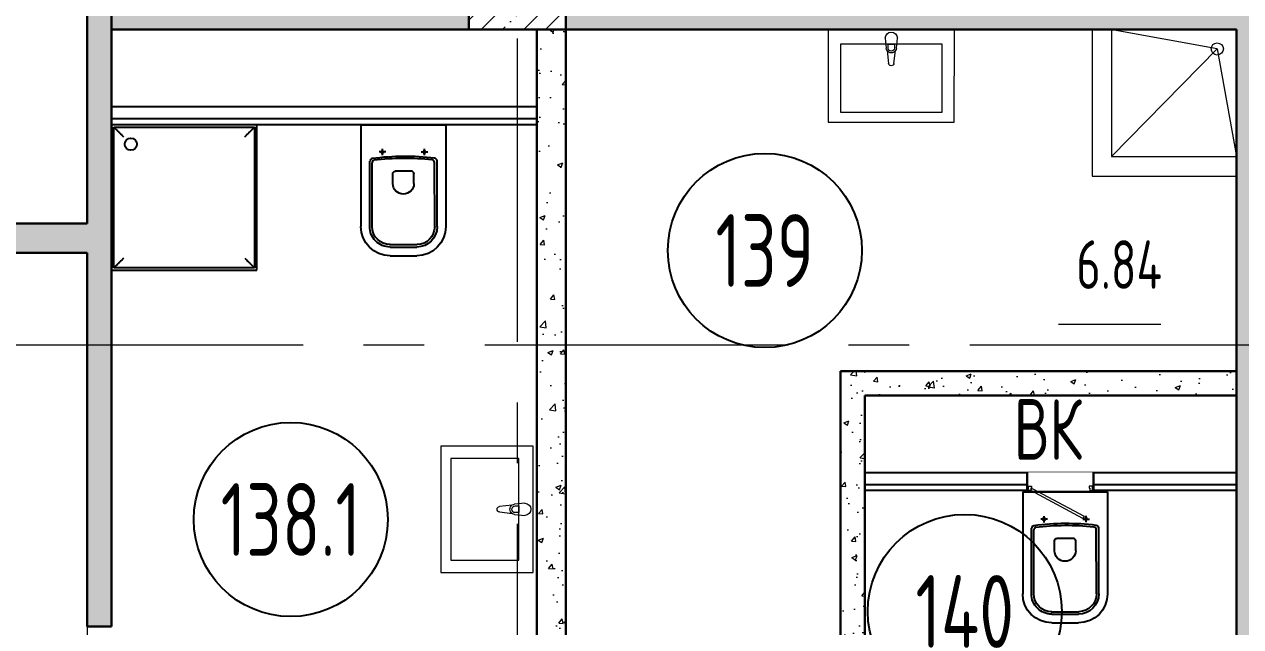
# Model space of a CAD drawing. Header units: millimetres. Extents: x -265044 to 366616, y 0 to 292181.
# Drawn here: x -208267 to -203251, y 97940 to 100422 of the extents above; entities that cross this region are included whole.
import ezdxf
from ezdxf import colors
from ezdxf.entities.mleader import LeaderData, LeaderLine
from ezdxf.enums import TextEntityAlignment as Align
from ezdxf.math import Vec2, Vec3

# ---------------------------------------------------------------- set-up
doc = ezdxf.new("R2010")
doc.units = ezdxf.units.MM
doc.header["$MEASUREMENT"] = 0
doc.set_wipeout_variables(frame=1)
doc.linetypes.add('ADSK_Штриховая_ш2 п1', pattern=[3, 2, -1])
doc.linetypes.add('CENTER', pattern=[2, 1.25, -0.25, 0.25, -0.25])
doc.layers.get('0').update_dxf_attribs({"color": 250, "lineweight": 9})
for name, color, linetype, lineweight in [('АР_Двери', 5, 'Continuous', 18), ('АР_Колонны', 5, 'Continuous', 30), ('АР_Колонны Штрих', 250, 'Continuous', 5), ('АР_Маркер экспликации', 239, 'Continuous', 13), ('АР_Номер помещения', 1, 'Continuous', 25), ('АР_Оси', 193, 'Continuous', 9), ('АР_Отметки', 250, 'Continuous', 15), ('АР_Перегородки газоблок', 165, 'Continuous', 30), ('АР_Перегородки газоблок_Штрих', 165, 'Continuous', 5), ('АР_Помещения_площадь', 19, 'Continuous', 9), ('АР_тонкая линия', 250, 'Continuous', 0)]:
    doc.layers.add(name, color=color, linetype=linetype, lineweight=lineweight)
doc.layers.add('АР_Отверстия', color=251, linetype='Continuous')
doc.layers.add('ТХ_сантехника', color=253, linetype='Continuous')
doc.styles.add('ICOCPEUR', font='isocpeur.ttf')
doc.styles.add('ISOCPEUR', font='isocpeur.ttf', dxfattribs={"width": 0.7})
doc.styles.get("Standard").update_dxf_attribs({"font": 'isocpeur.ttf'})
pattern_1 = [(50, (0, 0), (215.17805, -18.82564), [22.5, -247.5]), (355, (0, 0), (-41.6254, 225.65764), [18, -198]), (100.45144, (17.93, -1.57), (173.55265, 206.832), [19.12206, -210.34263]), (46.1842, (0, 60), (320.1724, -49.65578), [33.75, -371.25]), (96.63564, (26.68, 55.86), (280.3986, 292.2356), [28.6831, -315.51413]), (351.18416, (0, 60), (280.3986, 292.2356), [27, -297]), (21, (30, 45), (179.07212, -120.78567), [22.5, -247.5]), (326, (30, 45), (72.9946, 217.54501), [18, -198]), (71.45144, (44.92, 34.93), (252.06671, 96.75935), [19.12206, -210.34263]), (37.5, (0, 0), (3.647957, 99.868156), [0, -195.6, 0, -201, 0, -198.75]), (7.5, (0, 0), (78.92086, 118.323514), [0, -114.6, 0, -191.1, 0, -75.75]), (327.5, (-66.9, 0), (160.14673, -6.766462), [0, -75, 0, -234, 0, -310.5]), (317.5, (-96.9, 0), (174.95585, 30.031495), [0, -97.5, 0, -155.4, 0, -220.5])]

# ---------------------------------------------------------------- blocks, each defined once
blk = doc.blocks.new('*U64')
at = {"layer": 'АР_Номер помещения', "color": 8}
blk.add_circle((-4760.8, 4715.8), 400, dxfattribs=at)
at = {"layer": 'АР_Помещения_площадь', "color": 8}
blk.add_line((-3127.9, 4411.2), (-3550.2, 4411.2), dxfattribs=at)
at = {"color": 8, "style": 'ISOCPEUR', "width": 0.7, "flags": 1}
blk.add_attdef('КАТЕГОРИЯ', (-499.2, -2092.2), '', height=250, dxfattribs=at)
at = {"layer": 'АР_Номер помещения', "color": 8, "style": 'ISOCPEUR', "width": 0.7}
blk.add_attdef('НОМЕР_ПОМЕЩЕНИЯ', text='', height=300, dxfattribs=at).set_placement((-4760.8, 4715.8), align=Align.MIDDLE_CENTER)
at = {"layer": 'АР_Помещения_площадь', "color": 8, "style": 'ISOCPEUR', "width": 0.7}
blk.add_attdef('ПЛОЩАДЬ_ПОМЕЩЕНИЯ', text='', height=200, dxfattribs=at).set_placement((-3123, 4657.7), align=Align.MIDDLE_RIGHT)
at = {"layer": 'АР_Помещения_площадь', "color": 8, "lineweight": 30, "width": 0.7, "flags": 104}
blk.add_attdef('ИМЯ_ПОМЕЩЕНИЯ', text='', height=100, dxfattribs=at).set_placement((157.6, 1217.1), align=Align.MIDDLE_CENTER)
blk = doc.blocks.new('*U65')
at = {"layer": 'АР_Номер помещения', "color": 8}
blk.add_circle((-17443.1, 2016.6), 400, dxfattribs=at)
at = {"layer": 'АР_Помещения_площадь', "color": 8}
blk.add_line((-16422, 745.9), (-16844.3, 745.9), dxfattribs=at)
at = {"color": 8, "style": 'ISOCPEUR', "width": 0.7, "flags": 1}
blk.add_attdef('КАТЕГОРИЯ', (-499.2, -2092.2), '', height=250, dxfattribs=at)
at = {"layer": 'АР_Номер помещения', "color": 8, "style": 'ISOCPEUR', "width": 0.7}
blk.add_attdef('НОМЕР_ПОМЕЩЕНИЯ', text='', height=300, dxfattribs=at).set_placement((-17443.1, 2016.6), align=Align.MIDDLE_CENTER)
at = {"layer": 'АР_Помещения_площадь', "color": 8, "lineweight": 30, "width": 0.7, "flags": 104}
blk.add_attdef('ИМЯ_ПОМЕЩЕНИЯ', text='', height=100, dxfattribs=at).set_placement((157.6, 1217.1), align=Align.MIDDLE_CENTER)
at = {"layer": 'АР_Помещения_площадь', "color": 8, "style": 'ISOCPEUR', "width": 0.7}
blk.add_attdef('ПЛОЩАДЬ_ПОМЕЩЕНИЯ', text='', height=200, dxfattribs=at).set_placement((-16417.1, 992.4), align=Align.MIDDLE_RIGHT)
blk = doc.blocks.new('Из_буфера30949')
at = {"color": 8}
for p, q in [((-600, 0), (-600, 600)), ((-600, 600), (0, 600)), ((-590, 590), (-590, 10)), ((-10, 590), (-590, 590)), ((-10, 10), (-10, 590)), ((0, 600), (0, 0)), ((0, 0), (-600, 0)), ((-590, 10), (-10, 10))]:
    blk.add_line(p, q, dxfattribs=at)
for start, end in [(90, 270), (270, 90)]:
    blk.add_arc((-80, 80), 25, start, end, dxfattribs=at)
for points, knots in [([(-550, 550), (-553.5, 553.6), (-558.7, 558.7), (-565.4, 565.3), (-569.3, 569.3), (-572.2, 572.2), (-575.1, 575.1), (-577.7, 577.7), (-580.1, 580.1), (-582.3, 582.3), (-584.7, 584.7), (-587.1, 587.1), (-589.3, 589.3), (-590, 590), (-590, 590)], [0, 0, 0, 0, 0.166667, 0.25, 0.333333, 0.375, 0.416667, 0.5, 0.541667, 0.583333, 0.666667, 0.75, 0.833333, 1, 1, 1, 1]), ([(-50, 550), (-46.4, 553.5), (-41.3, 558.7), (-34.7, 565.4), (-30.7, 569.3), (-27.8, 572.2), (-24.9, 575.1), (-22.3, 577.7), (-19.9, 580.1), (-17.7, 582.3), (-15.3, 584.7), (-12.9, 587.1), (-10.7, 589.3), (-10, 590), (-10, 590)], [0, 0, 0, 0, 0.166667, 0.25, 0.333333, 0.375, 0.416667, 0.5, 0.541667, 0.583333, 0.666667, 0.75, 0.833333, 1, 1, 1, 1]), ([(-550, 50), (-553.6, 46.5), (-558.7, 41.3), (-565.3, 34.6), (-569.3, 30.7), (-572.2, 27.8), (-575.1, 24.9), (-577.7, 22.3), (-580.1, 19.9), (-582.3, 17.7), (-584.7, 15.3), (-587.1, 12.9), (-589.3, 10.7), (-590, 10), (-590, 10)], [0, 0, 0, 0, 0.166667, 0.25, 0.333333, 0.375, 0.416667, 0.5, 0.541667, 0.583333, 0.666667, 0.75, 0.833333, 1, 1, 1, 1]), ([(-10, 10), (-10, 10), (-10.7, 10.7), (-12.9, 12.9), (-15.3, 15.3), (-17.7, 17.7), (-19.9, 19.9), (-22.3, 22.3), (-24.9, 24.9), (-27.8, 27.8), (-30.7, 30.7), (-34.6, 34.7), (-41.3, 41.3), (-46.5, 46.4), (-50, 50)], [-1, -1, -1, -1, -0.833333, -0.75, -0.666667, -0.583333, -0.541667, -0.5, -0.416667, -0.375, -0.333333, -0.25, -0.166667, 0, 0, 0, 0])]:
    blk.add_open_spline(points, degree=3, knots=knots, dxfattribs=at)
blk = doc.blocks.new('унитаз поликлиники')
at = {"color": 8}
for p, q in [((0, 175), (0, -175)), ((0, 175), (420, 175)), ((420, 138.7), (149.6, 138.7)), ((420, 129), (156.8, 128.7)), ((125.6, 86.7), (99.5, 86.7)), ((112.4, 73.1), (112.4, 100.2)), ((494, 57.1), (494, -57.1)), ((504, 55), (504, -55)), ((540, 55), (540, -55)), ((191.9, -33.7), (191.9, 33.7)), ((242.4, 43.7), (201.9, 43.7)), ((242.4, -43.7), (201.9, -43.7)), ((125.5, -86.5), (99.4, -86.5)), ((112.3, -73), (112.3, -100.1)), ((420, -139), (147.9, -138.7)), ((420, -129), (155.2, -128.7)), ((0, -175), (420, -175))]:
    blk.add_line(p, q, dxfattribs=at)
for centre, radius, start, end in [((420, 55), 120, 0, 90), ((420.5, 55.2), 83.5, 359.8619, 90.3335), ((420, 55), 74, 0, 90), ((242.4, 0), 43.7, 270, 90), ((420, -55), 120, 270, 0), ((420, -55), 84, 270, 0), ((420, -55), 74, 270, 358.4018)]:
    blk.add_arc(centre, radius, start, end, dxfattribs=at)
at = {"color": 8, "extrusion": (0, 0, -1)}
for centre, major_axis, ratio, start_param, end_param in [((1158.1, 0), (-731, -726.4), 0.993775, 0.659849, 0.910919), ((984.1, 0), (-23.4, -941.4), 0.89728, 1.422258, 1.677847), ((149.5, 127.3), (-5.6, -10.5), 0.821373, 1.269211, 2.570669), ((154.4, 119.8), (-5.61, -7.72), 0.798093, 1.232924, 2.686723), ((112.4, 86.8), (3.55, 3.55), 1, 5.504025, 11.78721), ((201.9, -33.5), (4.12, -9.49), 0.964797, 0.42926, 1.943413), ((147.9, -127.5), (5.4, -10.4), 0.836443, 0.56114, 1.877577), ((155.2, -117.5), (5.3, -10.4), 0.842984, 0.549902, 1.8819)]:
    blk.add_ellipse(centre, major_axis=major_axis, ratio=ratio, start_param=start_param, end_param=end_param, dxfattribs=at)
at = {"color": 8}
for centre, major_axis, ratio, start_param, end_param in [((201.9, 33.5), (4.12, 9.49), 0.964797, 0.42926, 1.943413), ((112.3, -86.6), (3.54, -3.55), 1, 5.504025, 11.78721)]:
    blk.add_ellipse(centre, major_axis=major_axis, ratio=ratio, start_param=start_param, end_param=end_param, dxfattribs=at)
blk = doc.blocks.new('Из_буфера27431')
at = {"color": 8, "linetype": 'Continuous', "lineweight": 5}
for p, q in [((-138.5, 11.1), (-85.6, 17.7)), ((-138.5, 11.1), (-85.6, 17.7)), ((-76.1, 21), (-34.1, 25)), ((-76.1, 21), (-34.1, 25)), ((-59, 13.6), (-73.9, 13.6)), ((-59, 13.6), (-73.9, 13.6)), ((-59, -13.6), (-59, 13.6)), ((-59, -13.6), (-59, 13.6)), ((-85.6, -17.7), (-138.5, -11.1)), ((-85.6, -17.7), (-138.5, -11.1)), ((-34.1, -25), (-76.1, -21)), ((-34.1, -25), (-76.1, -21)), ((-73.9, -13.6), (-59, -13.6)), ((-73.9, -13.6), (-59, -13.6))]:
    blk.add_line(p, q, dxfattribs=at)
for points in [[(0, -260), (-380, -260), (-380, 260), (0, 260)], [(-59, -210), (-339.1, -210), (-339.1, 210), (-59, 210)], [(-59, -210), (-339.1, -210), (-339.1, 210), (-59, 210)]]:
    blk.add_lwpolyline(points, close=True, dxfattribs=at)
for centre, radius, start, end in [((-137.1, 0), 11.2, 97.1389, 262.8611), ((-137.1, 0), 11.2, 97.1389, 262.8611), ((-74.2, 0), 21.1, 122.771, 237.229), ((-74.2, 0), 21.1, 122.771, 237.229), ((-73.9, 0), 13.6, 90, 270), ((-73.9, 0), 13.6, 90, 270), ((-74.2, 0), 21.1, 95.1696, 122.771), ((-74.2, 0), 21.1, 95.1696, 122.771), ((-34.1, 0), 25, 270, 90), ((-34.1, 0), 25, 270, 90), ((-74.2, 0), 21.1, 237.229, 264.8304), ((-74.2, 0), 21.1, 237.229, 264.8304)]:
    blk.add_arc(centre, radius, start, end, dxfattribs=at)
blk = doc.blocks.new('_DotSmall')
at = {"color": 8, "linetype": 'ByBlock', "const_width": 0.5}
blk.add_lwpolyline([(-0.0625, 0, 1), (0.0625, 0, 1)], format="xyb", close=True, dxfattribs=at)
blk = doc.blocks.new('*U1240')
at = {"layer": 'АР_Номер помещения', "color": 8}
blk.add_circle((-7173.5, -4284.1), 400, dxfattribs=at)
at = {"layer": 'АР_Помещения_площадь', "color": 8}
blk.add_line((-6424.2, -6079.7), (-6846.6, -6079.7), dxfattribs=at)
at = {"color": 8, "style": 'ISOCPEUR', "width": 0.7, "flags": 1}
blk.add_attdef('КАТЕГОРИЯ', (-499.2, -2092.2), '', height=250, dxfattribs=at)
at = {"layer": 'АР_Номер помещения', "color": 8, "style": 'ISOCPEUR', "width": 0.7}
blk.add_attdef('НОМЕР_ПОМЕЩЕНИЯ', text='', height=300, dxfattribs=at).set_placement((-7173.5, -4284.1), align=Align.MIDDLE_CENTER)
at = {"layer": 'АР_Помещения_площадь', "color": 8, "lineweight": 30, "width": 0.7, "flags": 104}
blk.add_attdef('ИМЯ_ПОМЕЩЕНИЯ', text='', height=100, dxfattribs=at).set_placement((157.6, 1217.1), align=Align.MIDDLE_CENTER)
at = {"layer": 'АР_Помещения_площадь', "color": 8, "style": 'ISOCPEUR', "width": 0.7}
blk.add_attdef('ПЛОЩАДЬ_ПОМЕЩЕНИЯ', text='', height=200, dxfattribs=at).set_placement((-6419.3, -5833.2), align=Align.MIDDLE_RIGHT)
blk = doc.blocks.new('A$Ccdc9daad')
at = {"layer": 'ТХ_сантехника', "color": 8, "lineweight": 13, "ltscale": 500}
for p, q in [((-79.4, -80.5), (-519.4, 0)), ((-515.9, -524.1), (-79.4, -80.5)), ((-79.4, -80.5), (0, -524.1))]:
    blk.add_line(p, q, dxfattribs=at)
for points in [[(-595.9, -604.1), (0, -604.1), (0, 0), (-595.9, 0)], [(-515.9, -524.1), (0, -524.1), (0, 0), (-515.9, 0)]]:
    blk.add_lwpolyline(points, close=True, dxfattribs=at)
blk.add_circle((-79.4, -80.5), 25, dxfattribs=at)
blk = doc.blocks.new('*U1544')
at = {"color": 8}
blk.add_wipeout([(-565, 60), (445, 60), (445, -218), (-565, -218)], dxfattribs=at)
for p, q in [((-530, 60), (-565, 60)), ((-550, 60), (-550, -10)), ((-550, -10), (-550, 60)), ((-510, 60), (-530, 60)), ((-510, 20), (-510, 60)), ((-500, 20), (-510, 20)), ((-500, -10), (-500, 20)), ((380, -10), (380, 20)), ((380, 20), (390, 20)), ((390, 20), (390, 60)), ((390, 60), (410, 60)), ((410, 60), (445, 60)), ((430, 60), (430, -10)), ((430, -10), (430, 60)), ((-565, -10), (-530, -10)), ((-530, -10), (-500, -10)), ((410, -10), (380, -10)), ((445, -10), (410, -10))]:
    blk.add_line(p, q, dxfattribs=at)
at = {"color": 8, "lineweight": 30}
for p, q in [((-565, 60), (-565, -218)), ((445, 60), (445, -218))]:
    blk.add_line(p, q, dxfattribs=at)
at = {"color": 8}
blk.add_lwpolyline([(389, 60), (370, 25), (-424, 448), (-406, 483)], close=True, dxfattribs=at)

msp = doc.modelspace()

# ---------------------------------------------------------------- hatches: boundary and pattern name
at = {"layer": 'АР_Колонны Штрих', "ltscale": 100}
h = msp.add_hatch(dxfattribs=at)
h.set_pattern_fill('ANSI35', color=8, scale=500)
h.set_pattern_definition([(45, (-1163486.01, 140672.16), (-88.388348, 88.388348), []), (45, (-1163397.63, 140672.16), (-88.388348, 88.388348), [156.25, -31.25, 0, -31.25])])
h.paths.add_polyline_path([(-206033.9, 100800.7), (-206433.9, 100800.7), (-206433.9, 100400.7), (-206033.9, 100400.7)])
at = {"layer": 'АР_Перегородки газоблок_Штрих', "ltscale": 100}
h = msp.add_hatch(dxfattribs=at)
h.set_pattern_fill('AR-CONC', color=8, scale=30)
h.set_pattern_definition(pattern_1)
h.paths.add_polyline_path([(-207907.7, 101599), (-208007.6, 101599), (-208007.7, 101492.4), (-208110, 101492.4), (-208110, 101372.4), (-208007.7, 101372.4), (-208007.7, 99600.7), (-211914, 99600.7), (-211914, 99480.7), (-208007.5, 99480.7), (-208007.6, 97939.7), (-207907.6, 97939.7), (-207907.7, 100400.7), (-206433.9, 100400.7), (-206433.9, 100500.7), (-207907.7, 100500.7)])
h = msp.add_hatch(dxfattribs=at)
h.set_pattern_fill('AR-CONC', color=8, scale=30)
h.set_pattern_definition(pattern_1)
h.paths.add_polyline_path([(-200433.9, 100500.7), (-203233.8, 100500.7), (-203233.9, 99100.7), (-203148.1, 99100.7), (-203148.1, 100400.7), (-200433.9, 100400.7)])
h.paths.add_polyline_path([(-203233.8, 100500.7), (-206033.9, 100500.7), (-206033.9, 100400.7), (-203268.1, 100400.7), (-203268, 99800.7), (-203268, 99100.7), (-203233.9, 99100.7)])
h.paths.add_polyline_path([(-203148.1, 99100.7), (-203268.1, 99100.7), (-203268, 96390.7), (-204900.9, 96390.7), (-204900.9, 96270.7), (-203064, 96270.7), (-203064, 96350.7), (-203063.9, 96390.7), (-203148, 96390.7)])
h = msp.add_hatch(dxfattribs=at)
h.set_pattern_fill('AR-CONC', color=8, scale=30)
h.set_pattern_definition(pattern_1)
h.paths.add_polyline_path([(-206033.9, 100400.7), (-206153.9, 100400.7), (-206033.9, 100400.7), (-206033.9, 100400.7), (-206153.9, 100400.7), (-206152.2, 96390.7), (-207889.4, 96390.7), (-207907.7, 96352.1), (-207907.7, 96809.5), (-208007.7, 96809.5), (-208007.7, 96390.7), (-208265.4, 96390.7), (-208265.4, 96270.7), (-206033.9, 96270.7)])
h = msp.add_hatch(dxfattribs=at)
h.set_pattern_fill('AR-CONC', color=8, scale=30)
h.set_pattern_definition(pattern_1)
h.paths.add_polyline_path([(-203268.1, 98992.8), (-204900.8, 98992.8), (-204900.9, 97448.6), (-204800.9, 97448.6), (-204800.8, 98495), (-204796.9, 98495), (-204796.9, 98595), (-204800.8, 98595), (-204800.8, 98892.8), (-203268.1, 98892.8)])

# ---------------------------------------------------------------- linework, layer by layer
at = {"layer": 'АР_Колонны', "color": 8, "ltscale": 100}
msp.add_lwpolyline([(-206433.9, 100800.7), (-206033.9, 100800.7), (-206033.9, 100400.7), (-206433.9, 100400.7)], close=True, dxfattribs=at)
at = {"layer": 'АР_Оси', "color": 8, "linetype": 'CENTER', "ltscale": 1000}
for p, q in [((-206233.9, 134363.2), (-206233.9, 78630.8)), ((-224367.6, 99100.7), (-141189.2, 99100.7))]:
    msp.add_line(p, q, dxfattribs=at)
at = {"layer": 'АР_Перегородки газоблок', "color": 8, "ltscale": 100}
for points in [[(-208007.7, 99600.7), (-208007.7, 101372.4)], [(-207907.7, 99452.4), (-207907.7, 101372.4)], [(-206433.9, 100400.7), (-207907.7, 100400.7)], [(-206153.9, 96390.7), (-206153.9, 100400.7)], [(-206033.9, 100400.7), (-206033.9, 96270.7)], [(-206033.9, 100400.7), (-203268.1, 100400.7)], [(-203268, 96390.7), (-203268.1, 100400.7)], [(-211914, 99600.7), (-208007.7, 99600.7)], [(-211914, 99480.7), (-208007.7, 99480.7)], [(-208007.6, 97939.7), (-208007.6, 99480.7)], [(-207907.6, 97939.7), (-207907.6, 99480.7)], [(-204900.8, 97520.7), (-204900.9, 98992.7)], [(-204900.8, 98992.7), (-203268.1, 98992.8)], [(-203268.1, 98892.8), (-204800.8, 98892.7)], [(-204800.8, 98892.7), (-204800.8, 98495)], [(-204800.8, 98495), (-204800.9, 97520.7), (-204900.9, 97520.7)], [(-207907.6, 97939.7), (-208007.6, 97939.7)]]:
    msp.add_lwpolyline(points, dxfattribs=at)
at = {"layer": 'АР_Перегородки газоблок', "color": 8, "lineweight": 25, "ltscale": 100}
for points in [[(-207907.7, 100083), (-206153.9, 100083)], [(-207907.7, 100033), (-206153.9, 100033)], [(-206153.9, 100008), (-207907.7, 100008)], [(-204800.8, 98575), (-203268.1, 98575)], [(-204800.8, 98525), (-203268.1, 98525)], [(-203268.1, 98500), (-204800.8, 98500)]]:
    msp.add_lwpolyline(points, dxfattribs=at)
at = {"layer": 'АР_тонкая линия', "color": 8, "linetype": 'ADSK_Штриховая_ш2 п1', "ltscale": 50}
msp.add_lwpolyline([(-208007.6, 97939.7), (-208007.6, 96239.7)], dxfattribs=at)

# ---------------------------------------------------------------- block references
at = {"color": 8, "lineweight": 13, "ltscale": 500}
msp.add_blockref('A$Ccdc9daad', (-203268.1, 100400.7), dxfattribs=at)
at = {"layer": 'АР_Маркер экспликации', "color": 8}
ref = msp.add_blockref('*U64', (-200452.4, 94773.7), dxfattribs=at)
ref.add_attrib('НОМЕР_ПОМЕЩЕНИЯ', '139', dxfattribs={"layer": 'АР_Номер помещения', "color": 8, "height": 300, "style": 'ISOCPEUR', "width": 0.7}).set_placement((-205213.1, 99489.5), align=Align.MIDDLE_CENTER)
ref.add_attrib('ПЛОЩАДЬ_ПОМЕЩЕНИЯ', '6.84', dxfattribs={"layer": 'АР_Помещения_площадь', "color": 8, "height": 200, "style": 'ISOCPEUR', "width": 0.7}).set_placement((-203575.4, 99431.5), align=Align.MIDDLE_RIGHT)
ref = msp.add_blockref('*U1240', (-199994.6, 102665.1), dxfattribs=at)
ref.add_attrib('НОМЕР_ПОМЕЩЕНИЯ', '138.1', dxfattribs={"layer": 'АР_Номер помещения', "color": 8, "height": 300, "style": 'ISOCPEUR', "width": 0.7}).set_placement((-207168.1, 98381), align=Align.MIDDLE_CENTER)
ref.add_attrib('ПЛОЩАДЬ_ПОМЕЩЕНИЯ', '7.03', dxfattribs={"layer": 'АР_Помещения_площадь', "color": 8, "height": 200, "style": 'ISOCPEUR', "width": 0.7}).set_placement((-206413.9, 96831.9), align=Align.MIDDLE_RIGHT)
ref = msp.add_blockref('*U65', (-186945.7, 95985.6), dxfattribs=at)
ref.add_attrib('НОМЕР_ПОМЕЩЕНИЯ', '140', dxfattribs={"layer": 'АР_Номер помещения', "color": 8, "height": 300, "style": 'ISOCPEUR', "width": 0.7}).set_placement((-204388.8, 98002.1), align=Align.MIDDLE_CENTER)
ref.add_attrib('ПЛОЩАДЬ_ПОМЕЩЕНИЯ', '3.23', dxfattribs={"layer": 'АР_Помещения_площадь', "color": 8, "height": 200, "style": 'ISOCPEUR', "width": 0.7}).set_placement((-203362.8, 96977.9), align=Align.MIDDLE_RIGHT)
at = {"layer": 'ТХ_сантехника', "color": 8, "ltscale": 100, "xscale": -1}
for p, rotation in [((-204691.7, 100399), 269.9839043377586), ((-206169.1, 98423.2), 180)]:
    msp.add_blockref('Из_буфера27431', p, dxfattribs=dict(at, rotation=rotation))
at = {"layer": 'ТХ_сантехника', "color": 8, "ltscale": 75, "xscale": -1, "rotation": 270}
msp.add_blockref('Из_буфера30949', (-207907.7, 100008), dxfattribs=at)
at = {"layer": 'ТХ_сантехника', "color": 8, "xscale": -1, "rotation": 89.99999999999993}
for p in [(-206703.7, 100008), (-203975, 98495)]:
    msp.add_blockref('унитаз поликлиники', p, dxfattribs=at)

# ---------------------------------------------------------------- texts
at = {"layer": 'АР_Отверстия', "color": 8, "ltscale": 100, "insert": (-204045.9, 98752.3), "char_height": 250, "attachment_point": 5, "line_spacing_factor": 0.7, "style": 'ICOCPEUR'}
msp.add_mtext('\\A1;{\\W0.7;ВК}', dxfattribs=at)

# ---------------------------------------------------------------- leaders
at = {"layer": 'АР_Отметки', "color": 8}
ml = msp.add_multileader_mtext('Standard', dxfattribs=at)
ml.set_content('%%P0,000', color=8, style='ISOCPEUR')
ml.set_leader_properties(color=8, linetype='Continuous', lineweight=-1)
ml.set_arrow_properties(name='DOTSMALL')
ml.build(insert=Vec2(0, 0))
ml.multileader.update_dxf_attribs({"has_text_frame": 1, "text_left_attachment_type": 4, "text_right_attachment_type": 4, "dogleg_length": 100, "arrow_head_size": 180})
ctx = ml.context
ctx.base_point, ctx.char_height, ctx.arrow_head_size, ctx.landing_gap_size, ctx.plane_origin = Vec3(-210956.5, 105207.4), 250, 180, 50, Vec3(-213117.7, 104258.7)
ctx.left_attachment, ctx.right_attachment = 4, 4
notes = []
notes.append((ctx, [(0, (0, 0, 0), (0, 0), (1, 0), 1, [])]))
ctx.mtext.insert, ctx.mtext.width, ctx.mtext.line_spacing_style, ctx.mtext.flow_direction = Vec3(-210906.5, 105540.8), 852.697, 2, 5
ml = msp.add_multileader_mtext('Standard', dxfattribs=at)
ml.set_content('%%P0,000', color=8, style='ISOCPEUR')
ml.set_leader_properties(color=8, linetype='Continuous', lineweight=-1)
ml.set_arrow_properties(name='DOTSMALL')
ml.build(insert=Vec2(0, 0))
ml.multileader.update_dxf_attribs({"has_text_frame": 1, "text_left_attachment_type": 4, "text_right_attachment_type": 4, "dogleg_length": 100, "arrow_head_size": 180})
ctx = ml.context
ctx.base_point, ctx.char_height, ctx.arrow_head_size, ctx.landing_gap_size, ctx.plane_origin = Vec3(-214349.8, 102516.7), 250, 180, 50, Vec3(-217420.9, 100927.1)
ctx.left_attachment, ctx.right_attachment = 4, 4
notes.append((ctx, [(0, (0, 0, 0), (0, 0), (1, 0), 1, [])]))
ctx.mtext.insert, ctx.mtext.width, ctx.mtext.line_spacing_style, ctx.mtext.flow_direction = Vec3(-214299.8, 102850), 852.697, 2, 5
ml = msp.add_multileader_mtext('Standard', dxfattribs=at)
ml.set_content('-2,500', color=8, style='ISOCPEUR')
ml.set_leader_properties(color=8, linetype='Continuous', lineweight=-1)
ml.set_arrow_properties(name='DOTSMALL')
ml.build(insert=Vec2(0, 0))
ml.multileader.update_dxf_attribs({"has_text_frame": 1, "text_left_attachment_type": 4, "text_right_attachment_type": 4, "dogleg_length": 100, "arrow_head_size": 180})
ctx = ml.context
ctx.base_point, ctx.char_height, ctx.arrow_head_size, ctx.landing_gap_size, ctx.plane_origin = Vec3(-213774.6, 100681.9), 250, 180, 50, Vec3(-215935.9, 100090.7)
ctx.left_attachment, ctx.right_attachment = 4, 4
notes.append((ctx, [(0, (0, 0, 0), (0, 0), (1, 0), 1, [])]))
ctx.mtext.insert, ctx.mtext.width, ctx.mtext.line_spacing_style, ctx.mtext.flow_direction = Vec3(-213724.6, 101015.2), 852.697, 2, 5
for ctx, leaders in notes:
    for number, flags, end, landing, length, lines in leaders:
        leader = LeaderData()
        leader.index, (leader.has_last_leader_line, leader.has_dogleg_vector, leader.attachment_direction) = number, flags
        leader.last_leader_point, leader.dogleg_vector, leader.dogleg_length = Vec3(end), Vec3(landing), length
        for number, points, colour, breaks in lines:
            line = LeaderLine()
            line.index, line.vertices, line.color, line.breaks = number, Vec3.list(points), colors.encode_raw_color(colour), breaks
            leader.lines.append(line)
        ctx.leaders.append(leader)

# ---------------------------------------------------------------- next in the draw order: block references
at = {"layer": 'АР_Двери', "color": 8, "xscale": 0.2701273999331003, "yscale": 0.2701273999331003, "zscale": 0.2701273999331003, "rotation": 180.0022807060942}
msp.add_blockref('*U1544', (-204011.1, 98516.2), dxfattribs=at)

doc.saveas('drawing.dxf')
